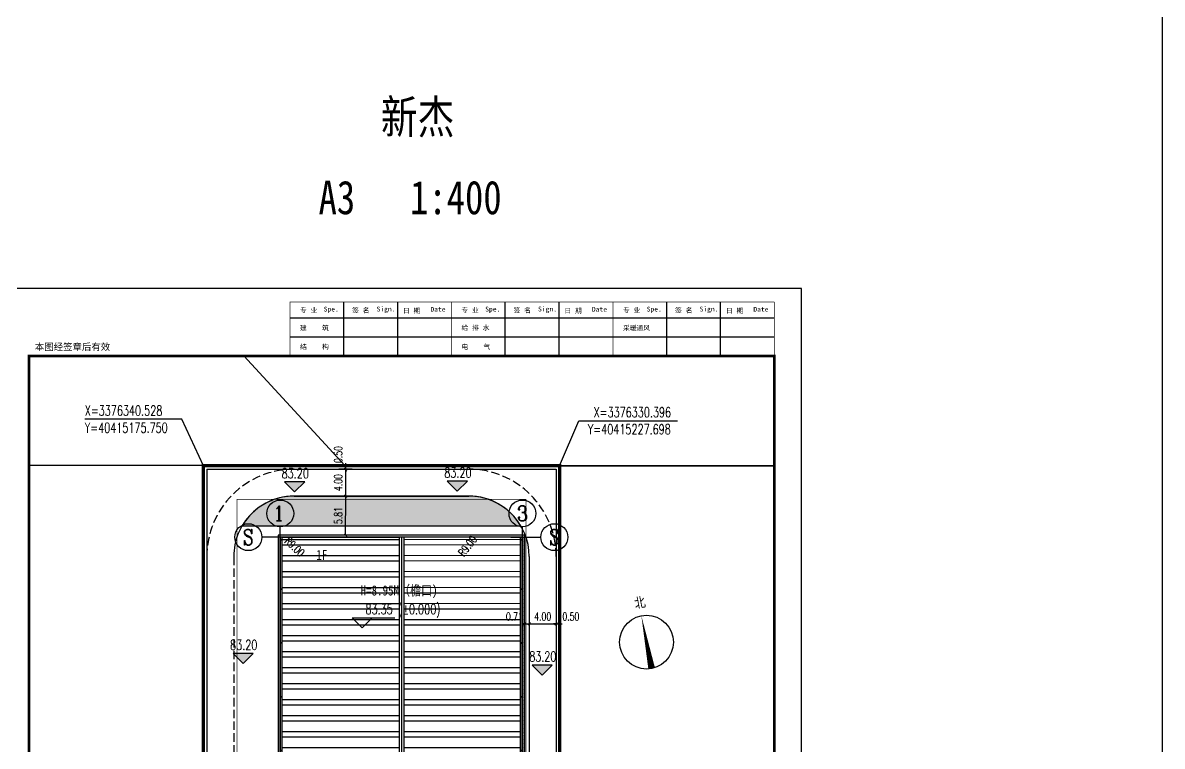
# Model space of a CAD drawing. Extents: x 40416317 to 40416828, y 3375719 to 3376426.
# Drawn here: x 40416658.3 to 40416827.6, y 3375965 to 3376072.5 of the extents above; entities that cross this region are included whole.
import ezdxf
from ezdxf.enums import TextEntityAlignment as Align

# ---------------------------------------------------------------- set-up
doc = ezdxf.new("R2010")
doc.units = 0
doc.header["$PDSIZE"] = 0.2
for name, pattern in [('20150316-总图-0313确定方向$0$CENTERX2', [4, 2.5, -0.5, 0.5, -0.5]), ('DASH', [0.35, 0.25, -0.1]), ('DOTE', [2.42, 2, -0.2, 0.02, -0.2])]:
    doc.linetypes.add(name, pattern=pattern)
doc.layers.get('0').update_dxf_attribs({"linetype": 'CONTINUOUS'})
doc.layers.get('Defpoints').update_dxf_attribs({"color": 251, "linetype": 'CONTINUOUS'})
for name, color, linetype in [('00-tk', 151, 'CONTINUOUS'), ('07m', 36, 'CONTINUOUS'), ('A-Roof(建筑屋顶)', 122, 'CONTINUOUS'), ('AXIS', 3, 'CONTINUOUS'), ('AXIS_TEXT', 7, 'CONTINUOUS'), ('DIM_COOR', 3, 'CONTINUOUS'), ('DIM_ELEV', 3, 'CONTINUOUS'), ('DIM_SYMB', 3, 'CONTINUOUS'), ('DM-坐标', 7, 'CONTINUOUS'), ('DOTE', 1, 'CONTINUOUS'), ('PUB_DIM', 3, 'CONTINUOUS'), ('PUB_HATCH', 8, 'CONTINUOUS'), ('PUB_STRM', 4, 'CONTINUOUS'), ('PUB_TEXT', 7, 'CONTINUOUS'), ('Wall', 2, 'CONTINUOUS'), ('停车位', 5, 'CONTINUOUS')]:
    doc.layers.add(name, color=color, linetype=linetype)
doc.styles.add('_TCH_AXIS', font='COMPLEX', dxfattribs={"bigfont": 'GBCBIG'})
doc.styles.add('_TCH_DIM', font='SIMPLEX', dxfattribs={"bigfont": 'GBCBIG'})
doc.styles.add('_TCH_DIM_T3', font='SIMPLEX', dxfattribs={"width": 0.705882, "bigfont": 'GBCBIG'})
doc.styles.add('DS6HT', font='simhei.ttf', dxfattribs={"width": 0.8})
doc.styles.add('仿宋体', font='', dxfattribs={"width": 0.8})
doc.styles.get('仿宋体').set_extended_font_data('SimSun')
doc.dimstyles.new('_TCH_ARCH_M_M&&0', dxfattribs={"dimtxt": 1.19, "dimasz": 0.4, "dimexe": 1, "dimexo": 1.2, "dimgap": 0.505, "dimtad": 1, "dimzin": 0, "dimdsep": 46, "dimtxsty": '_TCH_DIM_T3', "dimblk": 'ARCHTICK', "dimcen": 0.09, "dimclrt": 7, "dimazin": 2, "dimtfac": 1, "dimtdec": 0, "dimtix": 1, "dimtmove": 2, "dimatfit": 3, "dimfxl": 1, "dimtolj": 1, "dimtzin": 0, "dimarcsym": 0})
pattern_1 = [(0, (0, 0), (7e-13, 2381.25), []), (0, (793.8, -793.8), (7e-13, 2381.25), [])]

# ---------------------------------------------------------------- blocks, each defined once
blk = doc.blocks.new('DFSEWRFSDSDFSDS33333')
at = {"layer": 'PUB_HATCH'}
h = blk.add_hatch(dxfattribs=at)
h.set_pattern_fill('ANSI32,_O', color=256, scale=500, angle=315)
h.set_pattern_definition(pattern_1)
h.paths.add_polyline_path([(-18610, 118660), (-35960, 118660), (-35960, 8160), (-18610, 8160)])
h = blk.add_hatch(dxfattribs=at)
h.set_pattern_fill('ANSI32,_O', color=256, scale=500, angle=315)
h.set_pattern_definition(pattern_1)
h.paths.add_polyline_path([(-17910, 8160), (-560, 8160), (-560, 118660), (-17910, 118660)])
at = {"layer": 'A-Roof(建筑屋顶)'}
for p, q in [((-36260, 86660), (-36260, 118660)), ((-35960, 8160), (-35960, 118660)), ((-18610, 118660), (-18610, 8160)), ((-18260, 118660), (-18260, 8160)), ((-17910, 118660), (-17910, 8160)), ((-560, 118660), (-560, 8160))]:
    blk.add_line(p, q, dxfattribs=at)
for points in [[(-36260, 118660), (-36260, 118660), (-36260, 86660), (-36260, 86660)], [(-35960, 118660), (-18610, 118660), (-18610, 8160), (-35960, 8160)], [(-560, 118660), (-17910, 118660), (-17910, 8160), (-560, 8160)]]:
    blk.add_lwpolyline(points, close=True, dxfattribs=at)
at = {"layer": 'PUB_STRM'}
for centre in [(-36147, 118268), (-373, 118268), (-36147, 110943), (-373, 110943), (-36147, 102943), (-373, 102943), (-36147, 94943), (-373, 94943), (-36147, 86943), (-373, 86943), (-36147, 79143), (-373, 79143), (-36147, 71343), (-373, 71343), (-36147, 63543), (-373, 63543), (-36147, 55743), (-373, 55743), (-36147, 47943), (-373, 47943), (-36147, 40143), (-373, 40143), (-36147, 32343), (-373, 32343), (-36147, 24543), (-373, 24543), (-36147, 16743), (-373, 16743)]:
    blk.add_circle(centre, 60, dxfattribs=at)
at = {"layer": 'Wall'}
for p, q in [((-36560, 118960), (-36560, 86360)), ((40, 118960), (-36560, 118960)), ((-36260, 118660), (-36260, 86660)), ((-260, 118660), (-36260, 118660)), ((-260, 8160), (-260, 118660)), ((40, 7860), (40, 118960)), ((-36560, 86560), (-36560, 7860)), ((-36260, 86560), (-36260, 8160)), ((40, 7860), (-36560, 7860)), ((-260, 8160), (-36260, 8160))]:
    blk.add_line(p, q, dxfattribs=at)
blk = doc.blocks.new('会签')
at = {"layer": '00-tk'}
for p, q in [((-1400, 24000), (-1400, 6000)), ((-700, 24000), (-700, 6000)), ((0, 22000), (-2000, 22000)), ((0, 20000), (-2000, 20000)), ((0, 16000), (-2000, 16000)), ((0, 14000), (-2000, 14000)), ((0, 10000), (-2000, 10000)), ((0, 8000), (-2000, 8000))]:
    blk.add_line(p, q, dxfattribs=at)
at = {"layer": '00-tk', "const_width": 24.7}
for points in [[(0, 6000), (-2000, 6000), (-2000, 24000)], [(0, 24000), (-2000, 24000)], [(0, 18000), (-2000, 18000)], [(0, 12000), (-2000, 12000)]]:
    blk.add_lwpolyline(points, dxfattribs=at)
at = {"layer": '00-tk', "style": 'DS6HT'}
for s, p in [('Date', (-1642, 23216)), ('日 期', (-1589, 22196)), ('Sign.', (-1651, 21215)), ('签 名', (-1603, 20306)), ('Spe.', (-1648, 19251)), ('采暖通风', (-948, 18370)), ('专 业', (-1608, 18369)), ('Date', (-1642, 17216)), ('日 期', (-1589, 16196)), ('Sign.', (-1651, 15215)), ('签 名', (-1603, 14306)), ('Spe.', (-1648, 13251)), ('给 排 水', (-956, 12372)), ('电    气', (-251, 12372)), ('专 业', (-1608, 12369)), ('Date', (-1642, 11216)), ('日 期', (-1589, 10196)), ('Sign.', (-1651, 9215)), ('签 名', (-1603, 8306)), ('Spe.', (-1648, 7251)), ('建    筑', (-948, 6372)), ('结    构', (-248, 6374)), ('专 业', (-1608, 6369))]:
    blk.add_text(s, height=180, rotation=90, dxfattribs=at).set_placement(p)
blk = doc.blocks.new('FDSREWSDFDDDD')
at = {"layer": '00-tk'}
for points in [[(-63000, -29700), (0, -29700), (0, 0), (-63000, 0)], [(-60500, -28700), (-1000, -28700), (-1000, -1000), (-60500, -1000)]]:
    blk.add_lwpolyline(points, close=True, dxfattribs=at)
at = {"layer": '00-tk', "const_width": 100}
blk.add_lwpolyline([(-60500, -1000), (-1000, -1000), (-1000, -28700), (-60500, -28700)], close=True, dxfattribs=at)
at = {"layer": '00-tk'}
blk.add_blockref('会签', (-60500, -25000), dxfattribs=at)
at = {"layer": '00-tk', "style": 'DS6HT'}
blk.add_text('本图经签章后有效', height=250, rotation=90.0001, dxfattribs=at).set_placement((-60711, -28482))
blk = doc.blocks.new('FSDERWSDFDSFDDD')
at = {"layer": 'DIM_SYMB', "linetype": 'ByBlock'}
blk.add_lwpolyline([(-0.124, -0.766, 0.2, 0, 0), (-0.124, 0.834, 0, 0, 0)], format="xyseb", dxfattribs=at)
blk.add_circle((-0.124, 0.034), 0.8, dxfattribs=at)
at = {"layer": '07m', "color": 2, "linetype": 'Continuous', "style": '仿宋体', "width": 0.8}
blk.add_text('北', height=0.3, dxfattribs=at).set_placement((-0.259, 1.076))
blk = doc.blocks.new('新杰屋面线')
for p, q in [((-21347, 118700), (-21347, 7600)), ((15253, 118700), (-21347, 118700)), ((15253, 118700), (15253, 7600)), ((-21347, 86100), (-21347, 86100)), ((15253, 7600), (-21347, 7600))]:
    blk.add_line(p, q)
at = {"layer": 'AXIS', "ltscale": 0.005}
for p, q in [((-21047, 115304), (-21047, 119922)), ((14953, 115304), (14953, 119922)), ((-19294, 118400), (-23790, 118400)), ((13199, 118400), (17695, 118400)), ((-21047, 9199), (-21047, 5493)), ((14953, 9199), (14953, 5493)), ((-19294, 7900), (-23790, 7900)), ((13199, 7900), (17695, 7900))]:
    blk.add_line(p, q, dxfattribs=at)
at = {"layer": 'AXIS'}
for centre in [(-21047, 121922), (14953, 121922), (-25790, 118400), (19695, 118400), (-25790, 7900), (19695, 7900), (-21047, 3493), (14953, 3493)]:
    blk.add_circle(centre, 2000, dxfattribs=at)
at = {"layer": 'DOTE', "color": 1, "linetype": 'DOTE', "ltscale": 0.005}
for p, q in [((-21047, 118400), (-21047, 9199)), ((14953, 118400), (-21047, 118400)), ((14953, 118400), (14953, 9199)), ((13199, 7900), (-23199, 7900))]:
    blk.add_line(p, q, dxfattribs=at)
at = {"layer": 'AXIS_TEXT', "style": '_TCH_AXIS'}
for s, height, width, p, p2 in [('1', 2227, 1.777778, (-22117, 120809), (-20420, 120809)), ('3', 2227, 1.142857, (14104, 120809), (15801, 120809)), ('S', 2330, 1, (-26594, 117235), (-25041, 117235)), ('S', 2330, 1, (18918, 117235), (20472, 117235)), ('A', 2126, 1, (18784, 6837), (20606, 6837)), ('1', 2330, 1.555556, (-21824, 2328), (-20271, 2328)), ('3', 2227, 1.142857, (14104, 2380), (15801, 2380))]:
    blk.add_text(s, height=height, dxfattribs=dict(at, width=width)).set_placement(p, p2, align=Align.FIT)
at = {"layer": 'AXIS_TEXT', "style": '_TCH_AXIS', "text_generation_flag": 2, "width": 1}
blk.add_text('A', height=2126, dxfattribs=at).set_placement((-24879, 6837), (-26701, 6837), align=Align.FIT)
blk = doc.blocks.new('_ArchTick')
at = {"color": 0, "linetype": 'ByBlock', "const_width": 0.4}
blk.add_lwpolyline([(-0.5, -0.5), (0.5, 0.5)], dxfattribs=at)
blk = doc.blocks.new('*D1076')
at = {"layer": 'Defpoints', "color": 0, "linetype": 'Continuous', "transparency": 16777216}
for p in [(40416732.84, 3375987.11), (40416733.55, 3375987.11), (40416733.55, 3375983.19)]:
    blk.add_point(p, dxfattribs=at)
at = {"layer": 'PUB_DIM', "color": 0, "linetype": 'Continuous', "lineweight": -2, "transparency": 16777216}
for p, q in [((40416732.84, 3375985.91), (40416732.84, 3375982.19)), ((40416733.55, 3375985.91), (40416733.55, 3375982.19)), ((40416732.84, 3375983.19), (40416732.44, 3375983.19)), ((40416732.84, 3375983.19), (40416733.55, 3375983.19)), ((40416733.55, 3375983.19), (40416733.95, 3375983.19))]:
    blk.add_line(p, q, dxfattribs=at)
at = {"layer": 'PUB_DIM', "color": 0, "linetype": 'Continuous', "lineweight": -2, "transparency": 16777216, "xscale": 0.4, "yscale": 0.4, "zscale": 0.4}
for p, rotation in [((40416732.84, 3375983.19), 359.9986428998919), ((40416733.55, 3375983.19), 179.9986428998919)]:
    blk.add_blockref('_ArchTick', p, dxfattribs=dict(at, rotation=rotation))
at = {"layer": 'PUB_DIM', "color": 7, "linetype": 'Continuous', "transparency": 16777216, "insert": (40416731.34, 3375984.29), "char_height": 1.19, "attachment_point": 5, "rotation": 359.9986, "style": '_TCH_DIM_T3'}
blk.add_mtext('\\A1;0.71', dxfattribs=at)
blk = doc.blocks.new('*D1077')
at = {"layer": 'Defpoints', "color": 0, "linetype": 'Continuous', "transparency": 16777216}
for p in [(40416733.55, 3375987.11), (40416737.55, 3375987.11), (40416737.55, 3375983.19)]:
    blk.add_point(p, dxfattribs=at)
at = {"layer": 'PUB_DIM', "color": 0, "linetype": 'Continuous', "lineweight": -2, "transparency": 16777216}
for p, q in [((40416733.55, 3375985.91), (40416733.55, 3375982.19)), ((40416737.55, 3375985.91), (40416737.55, 3375982.19)), ((40416733.55, 3375983.19), (40416737.55, 3375983.19))]:
    blk.add_line(p, q, dxfattribs=at)
at = {"layer": 'PUB_DIM', "color": 0, "linetype": 'Continuous', "lineweight": -2, "transparency": 16777216, "xscale": 0.4, "yscale": 0.4, "zscale": 0.4}
for p, rotation in [((40416733.55, 3375983.19), 179.9986429001091), ((40416737.55, 3375983.19), 359.9986429001091)]:
    blk.add_blockref('_ArchTick', p, dxfattribs=dict(at, rotation=rotation))
at = {"layer": 'PUB_DIM', "color": 7, "linetype": 'Continuous', "transparency": 16777216, "insert": (40416735.55, 3375984.29), "char_height": 1.19, "attachment_point": 5, "rotation": 359.9986, "style": '_TCH_DIM_T3'}
blk.add_mtext('\\A1;4.00', dxfattribs=at)
blk = doc.blocks.new('*D1078')
at = {"layer": 'Defpoints', "color": 0, "linetype": 'Continuous', "transparency": 16777216}
for p in [(40416737.55, 3375987.11), (40416738.05, 3375987.11), (40416738.05, 3375983.19)]:
    blk.add_point(p, dxfattribs=at)
at = {"layer": 'PUB_DIM', "color": 0, "linetype": 'Continuous', "lineweight": -2, "transparency": 16777216}
for p, q in [((40416737.55, 3375985.91), (40416737.55, 3375982.19)), ((40416738.05, 3375985.91), (40416738.05, 3375982.19)), ((40416737.55, 3375983.19), (40416737.15, 3375983.19)), ((40416737.55, 3375983.19), (40416738.05, 3375983.19)), ((40416738.05, 3375983.19), (40416738.45, 3375983.19))]:
    blk.add_line(p, q, dxfattribs=at)
at = {"layer": 'PUB_DIM', "color": 0, "linetype": 'Continuous', "lineweight": -2, "transparency": 16777216, "xscale": 0.4, "yscale": 0.4, "zscale": 0.4}
for p, rotation in [((40416737.55, 3375983.19), 359.9986428734085), ((40416738.05, 3375983.19), 179.9986428734085)]:
    blk.add_blockref('_ArchTick', p, dxfattribs=dict(at, rotation=rotation))
at = {"layer": 'PUB_DIM', "color": 7, "linetype": 'Continuous', "transparency": 16777216, "insert": (40416739.73, 3375984.29), "char_height": 1.19, "attachment_point": 5, "rotation": 359.9986, "style": '_TCH_DIM_T3'}
blk.add_mtext('\\A1;0.50', dxfattribs=at)
blk = doc.blocks.new('*D1079')
at = {"layer": 'Defpoints', "color": 0, "linetype": 'Continuous', "transparency": 16777216}
for p in [(40416706.26, 3376002.18), (40416708.44, 3376002.18), (40416708.44, 3375996.38)]:
    blk.add_point(p, dxfattribs=at)
at = {"layer": 'PUB_DIM', "color": 0, "linetype": 'Continuous', "lineweight": -2, "transparency": 16777216}
for p, q in [((40416707.24, 3376002.18), (40416705.26, 3376002.18)), ((40416706.25, 3375996.38), (40416706.26, 3376002.18)), ((40416707.24, 3375996.38), (40416705.25, 3375996.38))]:
    blk.add_line(p, q, dxfattribs=at)
at = {"layer": 'PUB_DIM', "color": 0, "linetype": 'Continuous', "lineweight": -2, "transparency": 16777216, "xscale": 0.4, "yscale": 0.4, "zscale": 0.4}
for p, rotation in [((40416706.26, 3376002.18), 89.99665614359776), ((40416706.25, 3375996.38), 269.9966561435978)]:
    blk.add_blockref('_ArchTick', p, dxfattribs=dict(at, rotation=rotation))
at = {"layer": 'PUB_DIM', "color": 7, "linetype": 'Continuous', "transparency": 16777216, "insert": (40416705.16, 3375999.28), "char_height": 1.19, "attachment_point": 5, "rotation": 89.9967, "style": '_TCH_DIM_T3'}
blk.add_mtext('\\A1;5.81', dxfattribs=at)
blk = doc.blocks.new('*D1080')
at = {"layer": 'Defpoints', "color": 0, "linetype": 'Continuous', "transparency": 16777216}
for p in [(40416706.26, 3376006.18), (40416708.44, 3376006.18), (40416708.44, 3376002.18)]:
    blk.add_point(p, dxfattribs=at)
at = {"layer": 'PUB_DIM', "color": 0, "linetype": 'Continuous', "lineweight": -2, "transparency": 16777216}
for p, q in [((40416707.24, 3376006.18), (40416705.26, 3376006.18)), ((40416706.26, 3376002.18), (40416706.26, 3376006.18)), ((40416707.24, 3376002.18), (40416705.26, 3376002.18))]:
    blk.add_line(p, q, dxfattribs=at)
at = {"layer": 'PUB_DIM', "color": 0, "linetype": 'Continuous', "lineweight": -2, "transparency": 16777216, "xscale": 0.4, "yscale": 0.4, "zscale": 0.4}
for p, rotation in [((40416706.26, 3376006.18), 89.9966561955128), ((40416706.26, 3376002.18), 269.9966561955128)]:
    blk.add_blockref('_ArchTick', p, dxfattribs=dict(at, rotation=rotation))
at = {"layer": 'PUB_DIM', "color": 7, "linetype": 'Continuous', "transparency": 16777216, "insert": (40416705.16, 3376004.18), "char_height": 1.19, "attachment_point": 5, "rotation": 89.9967, "style": '_TCH_DIM_T3'}
blk.add_mtext('\\A1;4.00', dxfattribs=at)
blk = doc.blocks.new('*D1081')
at = {"layer": 'Defpoints', "color": 0, "linetype": 'Continuous', "transparency": 16777216}
for p in [(40416706.26, 3376006.68), (40416708.44, 3376006.68), (40416708.44, 3376006.18)]:
    blk.add_point(p, dxfattribs=at)
at = {"layer": 'PUB_DIM', "color": 0, "linetype": 'Continuous', "lineweight": -2, "transparency": 16777216}
for p, q in [((40416707.24, 3376006.68), (40416705.26, 3376006.68)), ((40416707.24, 3376006.18), (40416705.26, 3376006.18)), ((40416706.26, 3376006.68), (40416706.26, 3376007.08)), ((40416706.26, 3376006.18), (40416706.26, 3376006.68)), ((40416706.26, 3376006.18), (40416706.26, 3376005.78))]:
    blk.add_line(p, q, dxfattribs=at)
at = {"layer": 'PUB_DIM', "color": 0, "linetype": 'Continuous', "lineweight": -2, "transparency": 16777216, "xscale": 0.4, "yscale": 0.4, "zscale": 0.4}
for p, rotation in [((40416706.26, 3376006.68), 269.9966557686221), ((40416706.26, 3376006.18), 89.9966557686221)]:
    blk.add_blockref('_ArchTick', p, dxfattribs=dict(at, rotation=rotation))
at = {"layer": 'PUB_DIM', "color": 7, "linetype": 'Continuous', "transparency": 16777216, "insert": (40416705.16, 3376008.36), "char_height": 1.19, "attachment_point": 5, "rotation": 89.9967, "style": '_TCH_DIM_T3'}
blk.add_mtext('\\A1;0.50', dxfattribs=at)

msp = doc.modelspace()

# ---------------------------------------------------------------- hatches: boundary and pattern name
at = {"layer": 'DIM_ELEV', "linetype": 'Continuous'}
for points in [[(40416698.677, 3376002.803), (40416700.177, 3376004.303), (40416697.177, 3376004.303)], [(40416722.856, 3376002.9), (40416724.356, 3376004.4), (40416721.356, 3376004.4)], [(40416691.02, 3375977.295), (40416692.52, 3375978.795), (40416689.52, 3375978.795)], [(40416735.472, 3375975.576), (40416736.972, 3375977.076), (40416733.972, 3375977.076)]]:
    msp.add_hatch(color=256, dxfattribs=at).paths.add_polyline_path(points)
at = {"layer": '停车位', "linetype": 'Continuous'}
h = msp.add_hatch(dxfattribs=at)
h.set_pattern_fill('松散材料', color=3, scale=0.2, angle=11.03366)
h.set_pattern_definition([(11.0336612934, (0, -308.2129), (0.1122644205244, 0.4039529055278), [0, -0.375])])
edge = h.paths.add_edge_path()
edge.add_arc((40416698.619, 3375993.185), 9, 90, 149.32016)
edge.add_line((40416690.879, 3375997.777), (40416732.286, 3375997.777))
edge.add_arc((40416724.547, 3375993.184), 9, 30.69104, 89.99666)
edge.add_line((40416724.547, 3376002.184), (40416698.619, 3376002.185))

# ---------------------------------------------------------------- linework, layer by layer
at = {"color": 1}
for points in [[(40416659.19, 3375866.936), (40416685.116, 3375866.938), (40416685.12, 3376006.708), (40416659.19, 3376006.707)], [(40416769.99, 3376006.671), (40416738.047, 3376006.685), (40416738.044, 3375866.946), (40416769.99, 3375866.946)]]:
    msp.add_lwpolyline(points, dxfattribs=at)
at = {"color": 1, "linetype": '20150316-总图-0313确定方向$0$CENTERX2', "ltscale": 2, "const_width": 0.5}
msp.add_lwpolyline([(40416738.047, 3376006.685), (40416685.12, 3376006.686), (40416685.133, 3375866.938), (40416738.044, 3375866.946)], close=True, dxfattribs=at)
at = {"color": 1, "linetype": 'DASH', "ltscale": 5, "const_width": 0.1}
msp.add_lwpolyline([(40416733.047, 3376001.682), (40416690.12, 3376001.678), (40416690.117, 3375871.938), (40416733.044, 3375871.937)], close=True, dxfattribs=at)
at = {"layer": 'DIM_COOR', "color": 3, "linetype": 'Continuous'}
for p, q in [((40416681.895, 3376013.614), (40416667.485, 3376013.614)), ((40416685.12, 3376006.686), (40416681.895, 3376013.614)), ((40416738.047, 3376006.683), (40416740.926, 3376013.381)), ((40416740.926, 3376013.381), (40416755.556, 3376013.381))]:
    msp.add_line(p, q, dxfattribs=at)
at = {"layer": 'DIM_ELEV', "linetype": 'Continuous'}
for p, q in [((40416698.677, 3376002.803), (40416697.177, 3376004.303)), ((40416700.177, 3376004.303), (40416697.177, 3376004.303)), ((40416698.677, 3376002.803), (40416700.177, 3376004.303)), ((40416722.856, 3376002.9), (40416721.356, 3376004.4)), ((40416724.356, 3376004.4), (40416721.356, 3376004.4)), ((40416722.856, 3376002.9), (40416724.356, 3376004.4)), ((40416708.722, 3375982.609), (40416707.222, 3375984.109)), ((40416707.222, 3375984.109), (40416713.552, 3375984.109)), ((40416708.722, 3375982.609), (40416710.222, 3375984.109)), ((40416691.02, 3375977.295), (40416689.52, 3375978.795)), ((40416692.52, 3375978.795), (40416689.52, 3375978.795)), ((40416691.02, 3375977.295), (40416692.52, 3375978.795)), ((40416735.472, 3375975.576), (40416733.972, 3375977.076)), ((40416736.972, 3375977.076), (40416733.972, 3375977.076)), ((40416735.472, 3375975.576), (40416736.972, 3375977.076))]:
    msp.add_line(p, q, dxfattribs=at)
at = {"layer": 'DM-坐标', "linetype": 'Continuous'}
for p, q in [((40416685.12, 3376006.708), (40416685.116, 3375866.938)), ((40416685.12, 3376006.686), (40416738.047, 3376006.683)), ((40416685.62, 3376006.186), (40416685.616, 3375866.938)), ((40416685.62, 3376006.186), (40416737.547, 3376006.183)), ((40416737.547, 3376006.183), (40416737.544, 3375874.443)), ((40416738.047, 3376006.683), (40416738.044, 3375866.946)), ((40416738.047, 3376006.683), (40416769.99, 3376006.669)), ((40416698.62, 3376002.185), (40416724.547, 3376002.184)), ((40416733.547, 3375993.183), (40416733.544, 3375887.442))]:
    msp.add_line(p, q, dxfattribs=at)
at = {"layer": 'DM-坐标', "linetype": 'DASH', "ltscale": 5}
msp.add_line((40416689.619, 3375993.185), (40416689.617, 3375887.443), dxfattribs=at)
at = {"layer": 'DM-坐标', "color": 1, "linetype": 'Continuous', "flags": 128}
msp.add_lwpolyline([(40416691.132, 3376023.019), (40416706.12, 3376006.705), (40416769.961, 3376006.704), (40416769.99, 3376006.73)], dxfattribs=at)
at = {"layer": 'DM-坐标', "linetype": 'DASH', "ltscale": 5}
for centre, start, end in [((40416698.619, 3375993.185), 89.99666, 179.99864), ((40416724.547, 3375993.184), 359.99864, 89.99666)]:
    msp.add_arc(centre, 13, start, end, dxfattribs=at)
at = {"layer": 'DM-坐标', "linetype": 'Continuous'}
for centre, start, end in [((40416698.619, 3375993.185), 89.99666, 179.99864), ((40416724.547, 3375993.184), 359.99864, 89.99666)]:
    msp.add_arc(centre, 9, start, end, dxfattribs=at)
at = {"layer": 'PUB_DIM', "linetype": 'Continuous'}
for points in [[(40416699.492, 3375992.356, 0, 0, 0), (40416692.675, 3375998.834, 0.264, 0, 0), (40416692.095, 3375999.385, 0, 0, 0)], [(40416723.999, 3375992.48, 0, 0, 0), (40416729.584, 3375999.654, 0.264, 0, 0), (40416730.075, 3376000.285, 0, 0, 0)]]:
    msp.add_lwpolyline(points, format="xyseb", dxfattribs=at)
at = {"layer": '停车位', "linetype": 'Continuous'}
msp.add_lwpolyline([(40416317.412, 3376425.87), (40416827.621, 3376425.87), (40416827.621, 3375719.177), (40416317.412, 3375719.177)], close=True, dxfattribs=at)
at = {"layer": '停车位', "color": 3, "linetype": 'Continuous', "flags": 128}
msp.add_lwpolyline([(40416698.619, 3376002.185, 0.2647724), (40416690.879, 3375997.777), (40416732.286, 3375997.777, 0.2647044), (40416724.547, 3376002.184)], format="xyb", close=True, dxfattribs=at)

# ---------------------------------------------------------------- block references
for name, p, xscale, yscale, zscale in [('新杰屋面线', (40416717.585, 3375877.677), 0.001000000003841706, 0.001000000003841706, 0.001000000003841706), ('DFSEWRFSDSDFSDS33333', (40416732.797, 3375877.417), 0.001, 0.001, 0.001)]:
    msp.add_blockref(name, p, dxfattribs=dict(xscale=xscale, yscale=yscale, zscale=zscale))
at = {"layer": '00-tk', "xscale": 0.004, "yscale": 0.004, "zscale": 0.004, "rotation": 269.9999999998456}
msp.add_blockref('FDSREWSDFDDDD', (40416773.99, 3375781.019), dxfattribs=at)
at = {"layer": '停车位', "linetype": 'Continuous', "xscale": 5, "yscale": 5, "zscale": 5, "rotation": 11.03366127701126}
msp.add_blockref('FSDERWSDFDSFDDD', (40416751.615, 3375980.437), dxfattribs=at)

# ---------------------------------------------------------------- texts
at = {"layer": '07m', "color": 2, "linetype": 'Continuous', "style": '仿宋体', "width": 0.8}
for s, height, p in [('新杰', 5, (40416711.49, 3376056.037)), ('A3   1:400', 5, (40416702.23, 3376044.072)), ('1F', 1.5, (40416701.892, 3375992.685)), ('H=8.95M（檐口)', 1.5, (40416708.48, 3375987.41))]:
    msp.add_text(s, height=height, dxfattribs=at).set_placement(p)
at = {"layer": 'PUB_DIM', "color": 7, "linetype": 'Continuous', "style": '_TCH_DIM', "width": 0.705882}
for rotation, p in [(316.45928, (40416697.085, 3375995.339)), (52.09923, (40416723.846, 3375993.106))]:
    msp.add_text('R9.00', height=1.19, rotation=rotation, dxfattribs=at).set_placement(p)
at = {"layer": 'PUB_TEXT', "linetype": 'Continuous', "style": '_TCH_DIM', "width": 0.705882}
for s, p in [('X=3376340.528', (40416667.485, 3376014.139)), ('X=3376330.396', (40416743.106, 3376013.906)), ('Y=40415175.750', (40416667.485, 3376011.601)), ('Y=40415227.698', (40416742.256, 3376011.369)), ('83.20', (40416696.742, 3376004.828)), ('83.20', (40416720.921, 3376004.925)), ('83.35', (40416709.202, 3375984.634)), ('(%%P0.000)', (40416714.052, 3375984.634)), ('83.20', (40416689.085, 3375979.32)), ('83.20', (40416733.537, 3375977.601))]:
    msp.add_text(s, height=1.4875, dxfattribs=at).set_placement(p)

# ---------------------------------------------------------------- dimensions: what is measured, and where the dimension line sits
at = {"layer": 'PUB_DIM', "linetype": 'Continuous'}
for base, p1, p2, angle, picture, middle in [((40416706.256, 3376006.685), (40416708.444, 3376006.184), (40416708.444, 3376006.684), 89.99666, '*D1081', (40416705.156, 3376008.365)), ((40416733.546, 3375983.193), (40416732.837, 3375987.112), (40416733.546, 3375987.112), 359.99864, '*D1076', (40416731.337, 3375984.293)), ((40416738.046, 3375983.193), (40416737.546, 3375987.111), (40416738.046, 3375987.111), 359.99864, '*D1078', (40416739.726, 3375984.293))]:
    dim = msp.add_linear_dim(base=base, p1=p1, p2=p2, angle=angle, dimstyle='_TCH_ARCH_M_M&&0', dxfattribs=at)
    dim.commit()
    dim.dimension.update_dxf_attribs({"geometry": picture, "text_midpoint": middle, "dimtype": 129})
for p1, p2, distance, picture, middle in [((40416708.444, 3376002.184), (40416708.444, 3376006.184), 2.188, '*D1080', (40416705.155, 3376004.185)), ((40416708.443, 3375996.377), (40416708.444, 3376002.184), 2.188, '*D1079', (40416705.155, 3375999.281)), ((40416733.546, 3375987.112), (40416737.546, 3375987.111), -3.919, '*D1077', (40416735.546, 3375984.293))]:
    dim = msp.add_aligned_dim(p1=p1, p2=p2, distance=distance, dimstyle='_TCH_ARCH_M_M&&0', dxfattribs=at)
    dim.commit()
    dim.dimension.update_dxf_attribs({"geometry": picture, "text_midpoint": middle})

doc.saveas('drawing.dxf')
